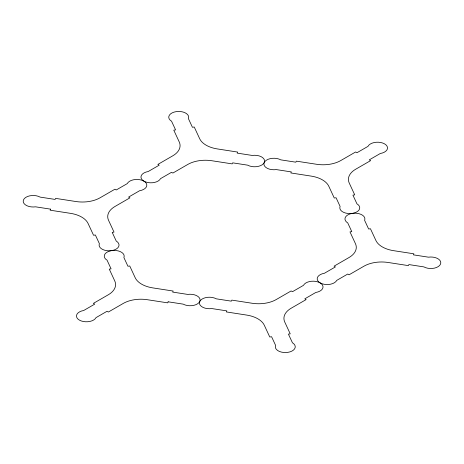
<?xml version="1.0" encoding="UTF-8"?>
<svg xmlns="http://www.w3.org/2000/svg" width="464" height="464" viewBox="0 0 464 464"><rect width="100%" height="100%" fill="white"/><g stroke="black" fill="none" stroke-linecap="round" stroke-linejoin="round"><path stroke-width="0.7" d="M50.617 209.154L50.135 210.198L70.482 213.341A24.923 14.39 0 0 1 88.102 223.515L93.554 235.265L95.358 234.987L99.389 243.67A9.97 5.754 0 0 0 111.644 250.618A9.97 5.754 0 0 1 123.9 257.566L127.931 266.249L129.734 265.971L135.186 277.721A24.923 14.39 0 0 0 152.807 287.895L173.159 291.044L172.672 292.082L187.717 294.414A9.97 5.754 0 0 1 199.752 301.484A9.97 5.754 0 0 0 211.781 308.56L226.826 310.886L226.345 311.93L246.691 315.079A24.923 14.39 0 0 1 264.312 325.252L269.764 337.003L271.573 336.719L275.604 345.407A9.97 5.754 0 0 0 287.854 352.356A9.97 5.754 0 0 0 292.453 342.797L288.422 334.115L290.226 333.836L284.774 322.086A24.923 14.39 0 0 1 291.224 308.189L306.118 299.587L304.802 298.828L315.81 292.465A9.97 5.754 0 0 0 320.108 282.866A9.97 5.754 0 0 1 324.4 273.267L335.414 266.91L334.092 266.145L348.986 257.543A24.923 14.39 0 0 0 355.436 243.646L349.984 231.901L351.787 231.623L347.756 222.935A9.97 5.754 0 0 1 352.356 213.382A9.97 5.754 0 0 0 356.949 203.829L352.918 195.141L354.722 194.863L349.27 183.112A24.923 14.39 0 0 1 355.72 169.215L370.62 160.619L369.298 159.854L380.312 153.497A9.97 5.754 0 0 0 384.604 143.892A9.97 5.754 0 0 0 367.975 146.375L356.961 152.731L355.639 151.972L340.744 160.567A24.923 14.39 0 0 1 316.674 164.291L296.322 161.147L295.841 162.185L280.795 159.86A9.97 5.754 0 0 0 264.248 162.516A9.97 5.754 0 0 1 247.701 165.167L232.655 162.841L232.174 163.885L211.822 160.735A24.923 14.39 0 0 0 187.752 164.459L172.857 173.06L171.535 172.295L160.521 178.652A9.97 5.754 0 0 1 143.892 181.134A9.97 5.754 0 0 0 127.264 183.611L116.255 189.967L114.933 189.208L100.033 197.809A24.923 14.39 0 0 1 75.963 201.533L55.616 198.383L55.129 199.427L40.084 197.096A9.97 5.754 0 0 0 23.542 199.752A9.97 5.754 0 0 0 35.571 206.828L50.617 209.154M168.159 301.815L167.678 302.853L147.326 299.709A24.923 14.39 0 0 0 123.256 303.433L108.361 312.028L107.039 311.269L96.025 317.625A9.97 5.754 0 0 1 79.396 320.108A9.97 5.754 0 0 1 83.688 310.503L94.702 304.146L93.38 303.381L108.28 294.785A24.923 14.39 0 0 0 114.73 280.888L109.278 269.137L111.082 268.859L107.051 260.171A9.97 5.754 0 0 1 111.644 250.618A9.97 5.754 0 0 0 116.244 241.065L112.213 232.377L114.016 232.099L108.564 220.354A24.923 14.39 0 0 1 115.014 206.457L129.908 197.855L128.586 197.09L139.6 190.733A9.97 5.754 0 0 0 143.892 181.134A9.97 5.754 0 0 1 148.19 171.535L159.198 165.172L157.882 164.413L172.776 155.811A24.923 14.39 0 0 0 179.226 141.914L173.774 130.164L175.578 129.885L171.547 121.203A9.97 5.754 0 0 1 176.146 111.644A9.97 5.754 0 0 1 188.396 118.593L192.427 127.281L194.236 126.997L199.688 138.748A24.923 14.39 0 0 0 217.309 148.921L237.655 152.07L237.174 153.114L252.219 155.44A9.97 5.754 0 0 1 264.248 162.516A9.97 5.754 0 0 0 276.283 169.586L291.328 171.918L290.841 172.956L311.193 176.105A24.923 14.39 0 0 1 328.814 186.279L334.266 198.029L336.069 197.751L340.1 206.434A9.97 5.754 0 0 0 352.356 213.382A9.97 5.754 0 0 1 364.611 220.33L368.642 229.013L370.446 228.735L375.898 240.485A24.923 14.39 0 0 0 393.518 250.659L413.865 253.802L413.383 254.846L428.429 257.172A9.97 5.754 0 0 1 440.458 264.248A9.97 5.754 0 0 1 423.916 266.904L408.871 264.573L408.384 265.617L388.037 262.467A24.923 14.39 0 0 0 363.967 266.191L349.067 274.792L347.745 274.033L336.736 280.389A9.97 5.754 0 0 1 320.108 282.866A9.97 5.754 0 0 0 303.479 285.348L292.465 291.705L291.143 290.94L276.248 299.541A24.923 14.39 0 0 1 252.178 303.265L231.826 300.115L231.345 301.159L216.299 298.833A9.97 5.754 0 0 0 199.752 301.484A9.97 5.754 0 0 1 183.205 304.14L168.159 301.815"/></g></svg>
